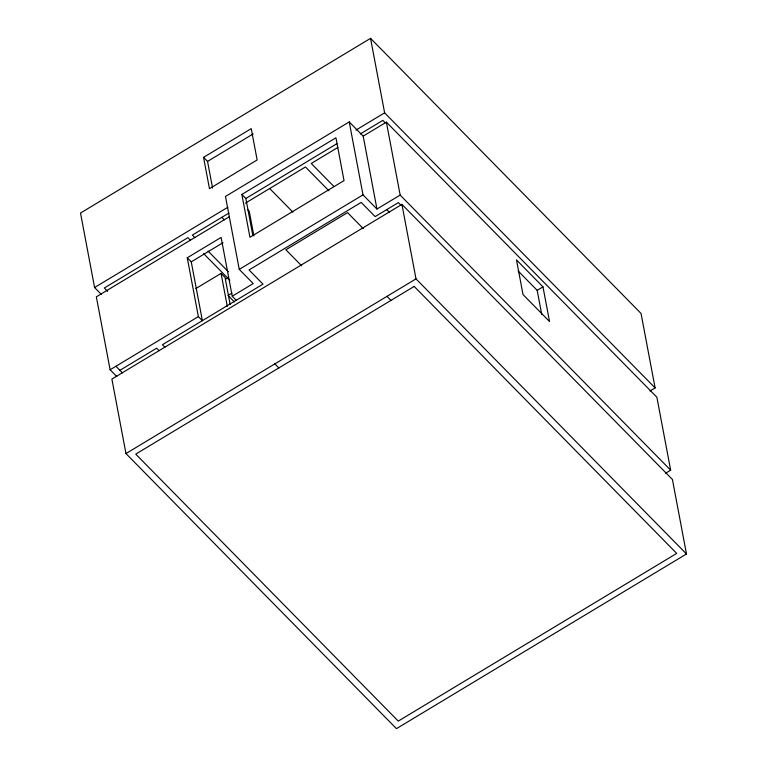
<?xml version="1.0" encoding="UTF-8"?>
<svg xmlns="http://www.w3.org/2000/svg" width="767" height="767" viewBox="0 0 767 767"><rect width="100%" height="100%" fill="white"/><g stroke="black" fill="none" stroke-linecap="round" stroke-linejoin="round"><path stroke-width="1.15" d="M649.994 391.017L655.114 387.929L641.039 313.444L370.547 38.35L80.516 213.034L94.581 287.52L101.302 294.355M203.552 157.35L251.231 128.635L257.146 159.958L209.477 188.672L203.552 157.35L207.541 161.406L212.584 188.088M207.541 161.406L253.187 133.909M363.184 136.114L386.386 122.145L400.163 195.077L376.961 209.046L363.184 136.114L349.225 121.924L225.469 196.457L239.256 269.39L253.215 283.579L232.219 296.225L236.207 300.28M241.854 194.444L335.936 137.782L344.028 180.6L249.946 237.262L241.854 194.444L245.843 198.5L252.842 235.527M94.581 287.52L227.818 207.272M355.926 130.112L384.622 112.835L370.547 38.35M245.843 198.5L336.857 143.678M229.036 212.996L192.354 235.095L194.866 237.645M245.344 203.178L305.467 166.966L328.928 190.82M337.844 147.465L311.268 163.467L333.885 186.477M360.327 133.928L382.81 120.381L385.322 122.941M229.208 216.802L96.345 296.829L110.122 369.761L116.843 376.597M187.263 257.789L191.251 261.844L202.363 320.664L198.375 316.608L187.263 257.789L221.107 237.406L232.219 296.225M191.251 261.844L223.044 242.698M195.786 288.593L221.059 273.378L225.047 277.433L230.158 304.48M239.256 269.39L363.002 194.856L349.225 121.924M225.584 279.236L227.626 278.009M231.979 293.052L228.02 295.439L234.424 301.949M110.122 369.761L198.375 316.608M119.911 370.317L156.65 348.199L159.114 350.701M401.927 204.386L111.886 379.071L125.961 453.556L396.453 728.65L686.484 553.966L672.419 479.48L401.927 204.386L416.002 278.872L686.484 553.966M125.961 453.556L416.002 278.872M541.761 314.614L537.178 290.348L542.978 286.858L516.479 259.898L523.027 294.576L549.527 321.526L542.978 286.858M665.564 473.239L670.655 470.171L656.878 397.239L386.386 122.145M384.622 112.835L655.114 387.929M518.128 270.972L537.178 290.348M400.163 195.077L670.655 470.171M400.873 205.182L398.351 202.622L375.149 216.601L361.19 202.402L249.045 269.946L262.995 284.145L162.451 344.699L164.915 347.202M386.75 209.612L389.272 212.171M363.002 194.856L376.961 209.046M363.328 228.662L347.556 212.622L285.87 249.774L301.642 265.813M386.99 296.34L390.978 300.396M269.687 188.519L292.927 212.152M247.578 209.544L249.217 211.213L253.887 235.92M221.826 217.339L224.319 219.87M208.087 251.097L228.374 271.729M190.446 240.196L187.934 237.645L104.302 288.008L107.658 291.422M203.648 253.618L229.832 280.262M274.845 363.884L278.833 367.939M115.922 366.262L122.423 372.867M221.059 273.378L227.281 306.311M414.18 286.417L135.749 454.112L398.265 721.105L676.695 553.4L414.18 286.417"/></g></svg>
